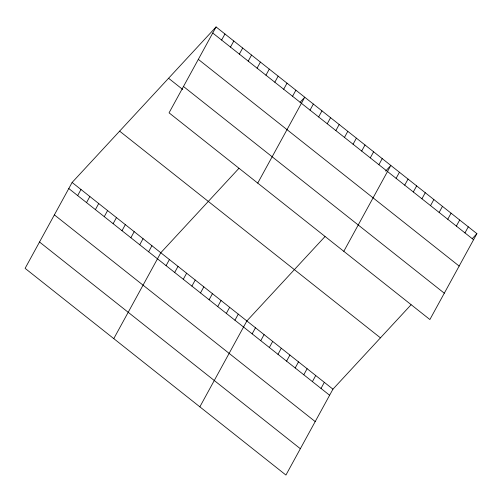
<?xml version="1.0" encoding="UTF-8"?>
<svg xmlns="http://www.w3.org/2000/svg" width="502" height="502" viewBox="0 0 502 502"><rect width="100%" height="100%" fill="white"/><g stroke="black" fill="none" stroke-linecap="round" stroke-linejoin="round"><path stroke-width="0.75" d="M216.073 26.951L169.055 112.831L429.881 319.536L476.9 233.65L216.073 26.951L72.119 182.464L25.1 268.35L285.927 475.049L332.945 389.169L411.038 304.802M77.659 195.573L80.985 189.492M86.526 202.601L89.858 196.52M95.393 209.629L98.725 203.548M104.265 216.657L107.591 210.576M113.132 223.685L116.458 217.604M221.614 40.06L224.946 33.979M121.999 230.713L125.331 224.632M230.481 47.088L233.813 41.007M130.865 237.741L134.197 231.66M239.354 54.116L242.679 48.035M139.738 244.769L143.064 238.688M248.22 61.137L251.546 55.063M148.605 251.797L151.93 245.716M257.087 68.165L260.419 62.091M113.778 338.63L160.803 252.744L238.896 168.377M265.953 75.193L269.285 69.119M166.08 265.646L169.406 259.565M274.826 82.221L278.152 76.141M174.683 272.467L178.015 266.386M283.693 89.249L287.018 83.169M183.293 279.288L186.625 273.207M292.559 96.277L295.885 90.197M191.902 286.109L195.228 280.028M257.733 183.111L304.758 97.225L300.058 102.301M200.505 292.93L203.837 286.849M310.035 110.126L313.361 104.046M209.114 299.75L212.446 293.67M318.644 116.947L321.97 110.867M217.724 306.571L221.049 300.491M327.248 123.768L330.58 117.694M226.327 313.392L229.659 307.312M335.857 130.595L339.183 124.515M234.936 320.213L238.268 314.133M344.466 137.416L347.792 131.336M199.852 406.84L246.871 320.954L324.97 236.586M353.069 144.237L356.401 138.157M252.148 333.855L255.48 327.775M361.678 151.058L365.004 144.978M260.758 340.676L264.09 334.596M370.288 157.879L373.613 151.799M269.367 347.497L272.693 341.416M378.891 164.7L382.223 158.619M277.97 354.318L281.302 348.237M343.807 251.32L390.826 165.44L385.605 171.082M286.579 361.139L289.911 355.058M396.109 178.342L399.435 172.261M295.189 367.96L298.514 361.886M404.712 185.163L408.044 179.082M303.792 374.781L307.124 368.706M413.322 191.984L416.647 185.903M312.401 381.608L315.733 375.527M421.931 198.805L425.257 192.724M321.01 388.429L324.336 382.348M430.534 205.625L433.866 199.545M439.143 212.446L442.469 206.366M447.753 219.267L451.078 213.187M456.356 226.088L459.688 220.008M464.965 232.909L468.291 226.829M472.2 238.726L476.9 233.65M212.748 33.032L473.574 239.73M198.328 59.361L459.154 266.066M183.475 86.495L444.295 293.199M168.572 78.268L182.759 89.513M119.627 131.147L380.447 337.846M72.119 182.464L332.945 389.169M68.793 188.545L329.613 395.25M54.373 214.881L315.2 421.58M39.52 242.014L300.34 448.713"/></g></svg>
